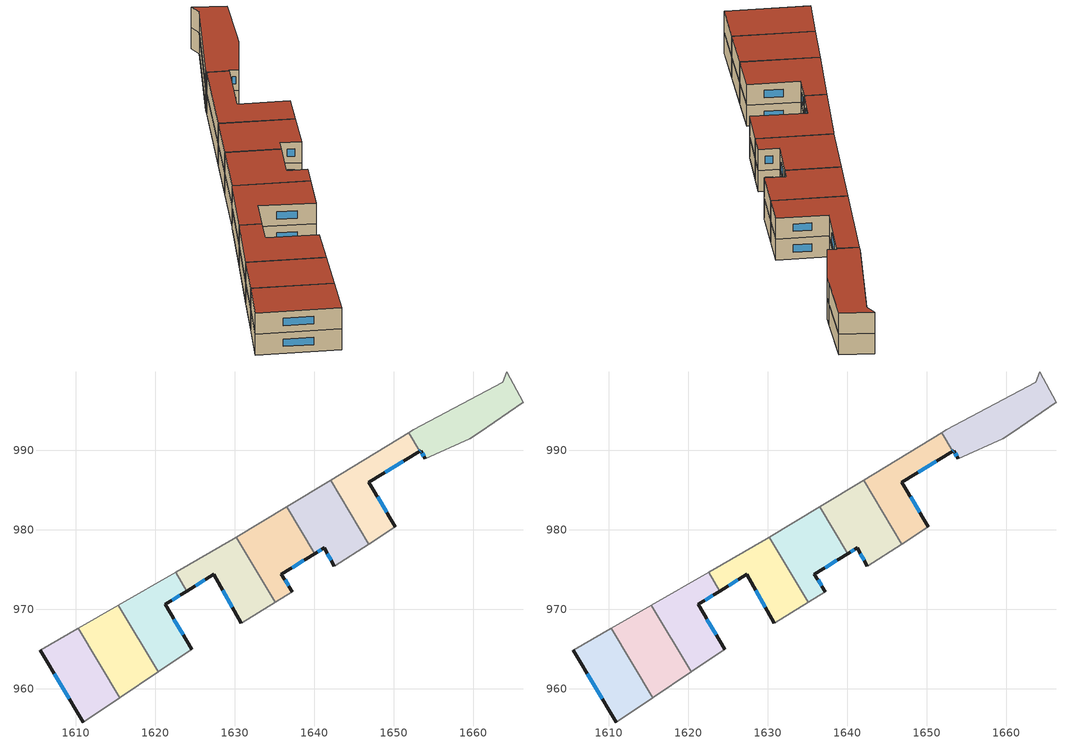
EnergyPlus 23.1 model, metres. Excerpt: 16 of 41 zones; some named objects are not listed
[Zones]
13c60875a803e164_F3_dwelling_0
 floor to 13c60875a803e164_F2_dwelling_0 (EU_floor_Construction): 1610.36,967.62 1615.56,958.9 1610.94,955.79 1605.52,964.84 z9
 wall outside (EU_wall_Construction): 1605.52,964.84 1610.94,955.79 z9:12
 wall to 13c60875a803e164_F3_dwelling_1 (EU_wall_Construction): 1615.56,958.9 1610.36,967.62 z9:12
 wall adiabatic (EU_wall_Construction): 1610.94,955.79 1615.56,958.9 / 1610.36,967.62 1605.52,964.84 z9:12
 window (EU_Window_Construction): 1607.29,961.89 1609.18,958.73 z9.98:11.02
13c60875a803e164_F3_dwelling_1
 floor to 13c60875a803e164_F2_dwelling_1 (EU_floor_Construction): 1615.38,970.51 1620.37,962.14 1615.56,958.9 1610.36,967.62 z9
 wall to 13c60875a803e164_F3_dwelling_2 (EU_wall_Construction): 1620.37,962.14 1615.38,970.51 z9:12
 wall adiabatic (EU_wall_Construction): 1615.56,958.9 1620.37,962.14 / 1615.38,970.51 1610.36,967.62 z9:12
13c60875a803e164_F3_dwelling_2
 floor to 13c60875a803e164_F2_dwelling_2 (EU_floor_Construction): 1622.57,974.64 1623.98,972.28 1621.27,970.6 1624.58,964.98 1620.37,962.14 1615.38,970.51 z9
 wall outside (EU_wall_Construction): 1624.58,964.98 1621.27,970.6 1623.98,972.28 z9:12
 wall adiabatic (EU_wall_Construction): 1622.57,974.64 1615.38,970.51 / 1620.37,962.14 1624.58,964.98 z9:12
 wall to 13c60875a803e164_F3_dwelling_3 (EU_wall_Construction): 1623.98,972.28 1622.57,974.64 z9:12
 window (EU_Window_Construction): 1622.15,971.14 1623.1,971.73 / 1623.51,966.81 1622.35,968.77 z9.98:11.02
13c60875a803e164_F3_dwelling_3
 floor to 13c60875a803e164_F2_dwelling_3 (EU_floor_Construction): 1630.19,979.04 1635.08,970.86 1630.83,968.22 1627.35,974.38 1623.98,972.28 1622.57,974.64 1629.87,978.85 z9
 wall outside (EU_wall_Construction): 1623.98,972.28 1627.35,974.38 1630.83,968.22 z9:12
 wall adiabatic (EU_wall_Construction): 1630.19,979.04 1629.87,978.85 1622.57,974.64 / 1630.83,968.22 1635.08,970.86 z9:12
 wall to 13c60875a803e164_F3_dwelling_4 (EU_wall_Construction): 1635.08,970.86 1630.19,979.04 z9:12
 window (EU_Window_Construction): 1628.49,972.37 1629.7,970.22 / 1625.08,972.96 1626.26,973.69 z9.98:11.02
13c60875a803e164_F3_dwelling_4
 floor to 13c60875a803e164_F2_dwelling_4 (EU_floor_Construction): 1636.51,982.88 1640.04,976.97 1635.87,974.41 1637.24,972.21 1635.08,970.86 1630.19,979.04 z9
 wall outside (EU_wall_Construction): 1637.24,972.21 1635.87,974.41 1640.04,976.97 z9:12
 wall adiabatic (EU_wall_Construction): 1636.51,982.88 1630.19,979.04 / 1635.08,970.86 1637.24,972.21 z9:12
 wall to 13c60875a803e164_F3_dwelling_5 (EU_wall_Construction): 1640.04,976.97 1636.51,982.88 z9:12
 window (EU_Window_Construction): 1637.23,975.24 1638.69,976.14 / 1636.8,972.92 1636.32,973.69 z9.98:11.02
13c60875a803e164_F3_dwelling_5
 floor to 13c60875a803e164_F2_dwelling_5 (EU_floor_Construction): 1642.04,986.24 1646.85,978.19 1642.52,975.39 1641.24,977.71 1640.04,976.97 1636.51,982.88 z9
 wall outside (EU_wall_Construction): 1640.04,976.97 1641.24,977.71 1642.52,975.39 z9:12
 wall adiabatic (EU_wall_Construction): 1642.04,986.24 1636.51,982.88 / 1642.52,975.39 1646.85,978.19 z9:12
 wall to 13c60875a803e164_F3_dwelling_6 (EU_wall_Construction): 1646.85,978.19 1642.04,986.24 z9:12
 window (EU_Window_Construction): 1641.66,976.95 1642.11,976.14 / 1640.43,977.21 1640.85,977.47 z9.98:11.02
13c60875a803e164_F3_dwelling_6
 floor to 13c60875a803e164_F2_dwelling_6 (EU_floor_Construction): 1651.84,992.2 1653.24,989.86 1646.87,985.97 1650.19,980.37 1646.85,978.19 1642.04,986.24 z9
 wall outside (EU_wall_Construction): 1650.19,980.37 1646.87,985.97 1653.24,989.86 z9:12
 wall adiabatic (EU_wall_Construction): 1646.85,978.19 1650.19,980.37 / 1651.84,992.2 1642.04,986.24 z9:12
 wall to 13c60875a803e164_F3_dwelling_7 (EU_wall_Construction): 1653.24,989.86 1651.84,992.2 z9:12
 window (EU_Window_Construction): 1649.11,982.19 1647.95,984.15 / 1648.94,987.23 1651.17,988.59 z9.98:11.02
13c60875a803e164_F3_dwelling_7
 floor to 13c60875a803e164_F2_dwelling_7 (EU_floor_Construction): 1664.21,999.86 1666.23,995.99 1660.79,992.27 1659.52,991.45 1653.96,988.9 1653.38,989.95 1653.24,989.86 1651.84,992.2 1652.43,992.56 1663.68,998.51 z9
 wall outside (EU_wall_Construction): 1653.24,989.86 1653.38,989.95 1653.96,988.9 z9:12
 wall adiabatic (EU_wall_Construction): 1653.96,988.9 1659.52,991.45 1660.79,992.27 1666.23,995.99 1664.21,999.86 1663.68,998.51 1652.43,992.56 1651.84,992.2 z9:12
 window (EU_Window_Construction): 1653.57,989.61 1653.77,989.24 / 1653.29,989.89 1653.34,989.92 z9.98:11.02
13c60875a803e164_F4_dwelling_0
 floor to 13c60875a803e164_F3_dwelling_0 (EU_floor_Construction): 1610.36,967.62 1615.56,958.9 1610.94,955.79 1605.52,964.84 z12
 wall outside (EU_wall_Construction): 1605.52,964.84 1610.94,955.79 z12:15
 wall to 13c60875a803e164_F4_dwelling_1 (EU_wall_Construction): 1615.56,958.9 1610.36,967.62 z12:15
 wall adiabatic (EU_wall_Construction): 1610.94,955.79 1615.56,958.9 / 1610.36,967.62 1605.52,964.84 z12:15
 window (EU_Window_Construction): 1607.29,961.89 1609.18,958.73 z12.98:14.02
 roof outside (EU_roof_Construction): 1615.56,958.9 1610.36,967.62 1605.52,964.84 1610.94,955.79 z15
13c60875a803e164_F4_dwelling_1
 floor to 13c60875a803e164_F3_dwelling_1 (EU_floor_Construction): 1615.38,970.51 1620.37,962.14 1615.56,958.9 1610.36,967.62 z12
 wall to 13c60875a803e164_F4_dwelling_2 (EU_wall_Construction): 1620.37,962.14 1615.38,970.51 z12:15
 wall adiabatic (EU_wall_Construction): 1615.56,958.9 1620.37,962.14 / 1615.38,970.51 1610.36,967.62 z12:15
 roof outside (EU_roof_Construction): 1620.37,962.14 1615.38,970.51 1610.36,967.62 1615.56,958.9 z15
13c60875a803e164_F4_dwelling_2
 floor to 13c60875a803e164_F3_dwelling_2 (EU_floor_Construction): 1622.57,974.64 1623.98,972.28 1621.27,970.6 1624.58,964.98 1620.37,962.14 1615.38,970.51 z12
 wall outside (EU_wall_Construction): 1624.58,964.98 1621.27,970.6 1623.98,972.28 z12:15
 wall adiabatic (EU_wall_Construction): 1622.57,974.64 1615.38,970.51 / 1620.37,962.14 1624.58,964.98 z12:15
 wall to 13c60875a803e164_F4_dwelling_3 (EU_wall_Construction): 1623.98,972.28 1622.57,974.64 z12:15
 window (EU_Window_Construction): 1622.15,971.14 1623.1,971.73 / 1623.51,966.81 1622.35,968.77 z12.98:14.02
 roof outside (EU_roof_Construction): 1624.58,964.98 1621.27,970.6 1623.98,972.28 1622.57,974.64 1615.38,970.51 1620.37,962.14 z15
13c60875a803e164_F4_dwelling_3
 floor to 13c60875a803e164_F3_dwelling_3 (EU_floor_Construction): 1630.19,979.04 1635.08,970.86 1630.83,968.22 1627.35,974.38 1623.98,972.28 1622.57,974.64 1629.87,978.85 z12
 wall outside (EU_wall_Construction): 1623.98,972.28 1627.35,974.38 1630.83,968.22 z12:15
 wall adiabatic (EU_wall_Construction): 1630.19,979.04 1629.87,978.85 1622.57,974.64 / 1630.83,968.22 1635.08,970.86 z12:15
 wall to 13c60875a803e164_F4_dwelling_4 (EU_wall_Construction): 1635.08,970.86 1630.19,979.04 z12:15
 window (EU_Window_Construction): 1628.49,972.37 1629.7,970.22 / 1625.08,972.96 1626.26,973.69 z12.98:14.02
 roof outside (EU_roof_Construction): 1635.08,970.86 1630.19,979.04 1629.87,978.85 1622.57,974.64 1623.98,972.28 1627.35,974.38 1630.83,968.22 z15
13c60875a803e164_F4_dwelling_4
 floor to 13c60875a803e164_F3_dwelling_4 (EU_floor_Construction): 1636.51,982.88 1640.04,976.97 1635.87,974.41 1637.24,972.21 1635.08,970.86 1630.19,979.04 z12
 wall outside (EU_wall_Construction): 1637.24,972.21 1635.87,974.41 1640.04,976.97 z12:15
 wall adiabatic (EU_wall_Construction): 1636.51,982.88 1630.19,979.04 / 1635.08,970.86 1637.24,972.21 z12:15
 wall to 13c60875a803e164_F4_dwelling_5 (EU_wall_Construction): 1640.04,976.97 1636.51,982.88 z12:15
 window (EU_Window_Construction): 1637.23,975.24 1638.69,976.14 / 1636.8,972.92 1636.32,973.69 z12.98:14.02
 roof outside (EU_roof_Construction): 1637.24,972.21 1635.87,974.41 1640.04,976.97 1636.51,982.88 1630.19,979.04 1635.08,970.86 z15
13c60875a803e164_F4_dwelling_5
 floor to 13c60875a803e164_F3_dwelling_5 (EU_floor_Construction): 1642.04,986.24 1646.85,978.19 1642.52,975.39 1641.24,977.71 1640.04,976.97 1636.51,982.88 z12
 wall outside (EU_wall_Construction): 1640.04,976.97 1641.24,977.71 1642.52,975.39 z12:15
 wall adiabatic (EU_wall_Construction): 1642.04,986.24 1636.51,982.88 / 1642.52,975.39 1646.85,978.19 z12:15
 wall to 13c60875a803e164_F4_dwelling_6 (EU_wall_Construction): 1646.85,978.19 1642.04,986.24 z12:15
 window (EU_Window_Construction): 1641.66,976.95 1642.11,976.14 / 1640.43,977.21 1640.85,977.47 z12.98:14.02
 roof outside (EU_roof_Construction): 1646.85,978.19 1642.04,986.24 1636.51,982.88 1640.04,976.97 1641.24,977.71 1642.52,975.39 z15
13c60875a803e164_F4_dwelling_6
 floor to 13c60875a803e164_F3_dwelling_6 (EU_floor_Construction): 1651.84,992.2 1653.24,989.86 1646.87,985.97 1650.19,980.37 1646.85,978.19 1642.04,986.24 z12
 wall outside (EU_wall_Construction): 1650.19,980.37 1646.87,985.97 1653.24,989.86 z12:15
 wall adiabatic (EU_wall_Construction): 1646.85,978.19 1650.19,980.37 / 1651.84,992.2 1642.04,986.24 z12:15
 wall to 13c60875a803e164_F4_dwelling_7 (EU_wall_Construction): 1653.24,989.86 1651.84,992.2 z12:15
 window (EU_Window_Construction): 1649.11,982.19 1647.95,984.15 / 1648.94,987.23 1651.17,988.59 z12.98:14.02
 roof outside (EU_roof_Construction): 1650.19,980.37 1646.87,985.97 1653.24,989.86 1651.84,992.2 1642.04,986.24 1646.85,978.19 z15
13c60875a803e164_F4_dwelling_7
 floor to 13c60875a803e164_F3_dwelling_7 (EU_floor_Construction): 1664.21,999.86 1666.23,995.99 1660.79,992.27 1659.52,991.45 1653.96,988.9 1653.38,989.95 1653.24,989.86 1651.84,992.2 1652.43,992.56 1663.68,998.51 z12
 wall outside (EU_wall_Construction): 1653.24,989.86 1653.38,989.95 1653.96,988.9 z12:15
 wall adiabatic (EU_wall_Construction): 1653.96,988.9 1659.52,991.45 1660.79,992.27 1666.23,995.99 1664.21,999.86 1663.68,998.51 1652.43,992.56 1651.84,992.2 z12:15
 window (EU_Window_Construction): 1653.57,989.61 1653.77,989.24 / 1653.29,989.89 1653.34,989.92 z12.98:14.02
 roof outside (EU_roof_Construction): 1660.79,992.27 1666.23,995.99 1664.21,999.86 1663.68,998.51 1652.43,992.56 1651.84,992.2 1653.24,989.86 1653.38,989.95 1653.96,988.9 1659.52,991.45 z15
[Building]
EU S2 Campaign: North Axis=0; Terrain=City; Solar Distribution=FullExterior
[Site:Location]
Bologna: Latitude=44.5; Longitude=11.25; Time Zone=1; Elevation=37
[SizingPeriod:WeatherFileDays]
AnnualSizingPeriod: Begin Month=1; Begin Day of Month=1; End Month=12; End Day of Month=31; Day of Week for Start Day=Monday; Use Weather File Daylight Saving Period=No; Use Weather File Rain and Snow Indicators=No
[MATERIAL]
EU_InternalMass_Material: Roughness=MediumRough; Thickness=0.1; Conductivity=1; Density=1800; Specific Heat=900; Thermal Absorptance=0.9; Solar Absorptance=0.7; Visible Absorptance=0.7
[MATERIAL:NOMASS] Roughness=MediumRough; Thermal Absorptance=0.9; Solar Absorptance=0.7; Visible Absorptance=0.7
Name | Thermal Resistance
EU_wall_NoMass | 0.905828
EU_roof_NoMass | 0.37593
EU_floor_NoMass | 0.67114
[WINDOWMATERIAL:SIMPLEGLAZINGSYSTEM]
EU_Window_SimpleGlazing: UFactor=4.52486; Solar Heat Gain Coefficient=0.85; Visible Transmittance=0.85
[CONSTRUCTION]
EU_wall_Construction: EU_wall_NoMass
EU_roof_Construction: EU_roof_NoMass
EU_floor_Construction: EU_floor_NoMass
EU_Window_Construction: EU_Window_SimpleGlazing
EU_InternalMass_Construction: EU_InternalMass_Material
[ZONE] Type=1; Multiplier=1; Ceiling Height=autocalculate; Floor Area=autocalculate; Part of Total Floor Area=Yes
Name | Volume
13c60875a803e164_F3_dwelling_0; 13c60875a803e164_F4_dwelling_0 | 172.928
13c60875a803e164_F3_dwelling_1; 13c60875a803e164_F4_dwelling_1 | 172.924
13c60875a803e164_F3_dwelling_2; 13c60875a803e164_F4_dwelling_2 | 172.927
13c60875a803e164_F3_dwelling_3; 13c60875a803e164_F4_dwelling_3 | 172.919
13c60875a803e164_F3_dwelling_4; 13c60875a803e164_F4_dwelling_4 | 172.921
13c60875a803e164_F3_dwelling_5; 13c60875a803e164_F4_dwelling_5 | 172.929
13c60875a803e164_F3_dwelling_6; 13c60875a803e164_F4_dwelling_6 | 172.942
13c60875a803e164_F3_dwelling_7; 13c60875a803e164_F4_dwelling_7 | 172.926
[INTERNALMASS] Construction=EU_InternalMass_Construction
Name | Zone or ZoneList | Surface Area
13c60875a803e164_F3_dwelling_0_EU_InternalMass | 13c60875a803e164_F3_dwelling_0 | 57.6426
13c60875a803e164_F3_dwelling_1_EU_InternalMass | 13c60875a803e164_F3_dwelling_1 | 57.6413
13c60875a803e164_F3_dwelling_2_EU_InternalMass | 13c60875a803e164_F3_dwelling_2 | 57.6422
13c60875a803e164_F3_dwelling_3_EU_InternalMass | 13c60875a803e164_F3_dwelling_3 | 57.6394
13c60875a803e164_F3_dwelling_4_EU_InternalMass | 13c60875a803e164_F3_dwelling_4 | 57.6405
13c60875a803e164_F3_dwelling_5_EU_InternalMass | 13c60875a803e164_F3_dwelling_5 | 57.6431
13c60875a803e164_F3_dwelling_6_EU_InternalMass | 13c60875a803e164_F3_dwelling_6 | 57.6477
13c60875a803e164_F3_dwelling_7_EU_InternalMass | 13c60875a803e164_F3_dwelling_7 | 57.6421
13c60875a803e164_F4_dwelling_0_EU_InternalMass | 13c60875a803e164_F4_dwelling_0 | 57.6426
13c60875a803e164_F4_dwelling_1_EU_InternalMass | 13c60875a803e164_F4_dwelling_1 | 57.6413
13c60875a803e164_F4_dwelling_2_EU_InternalMass | 13c60875a803e164_F4_dwelling_2 | 57.6422
13c60875a803e164_F4_dwelling_3_EU_InternalMass | 13c60875a803e164_F4_dwelling_3 | 57.6394
13c60875a803e164_F4_dwelling_4_EU_InternalMass | 13c60875a803e164_F4_dwelling_4 | 57.6405
13c60875a803e164_F4_dwelling_5_EU_InternalMass | 13c60875a803e164_F4_dwelling_5 | 57.6431
13c60875a803e164_F4_dwelling_6_EU_InternalMass | 13c60875a803e164_F4_dwelling_6 | 57.6477
13c60875a803e164_F4_dwelling_7_EU_InternalMass | 13c60875a803e164_F4_dwelling_7 | 57.6421
[OTHEREQUIPMENT] Fuel Type=Electricity; Design Level Calculation Method=Watts/Area; Power per Zone Floor Area=1; Fraction Latent=0; Fraction Radiant=0; Fraction Lost=0; Carbon Dioxide Generation Rate=0; EndUse Subcategory=EU_Step8_InternalGains
Name | Zone or ZoneList or Space or SpaceList | Schedule
EU_Step8_InternalGain_13c60875a803e164_F3_dwelling_0_f000 | 13c60875a803e164_F3_dwelling_0 | EU_Step8_GainSchedule_13c60875a803e164_F3_dwelling_0_f000
EU_Step8_InternalGain_13c60875a803e164_F3_dwelling_1_f000 | 13c60875a803e164_F3_dwelling_1 | EU_Step8_GainSchedule_13c60875a803e164_F3_dwelling_1_f000
EU_Step8_InternalGain_13c60875a803e164_F3_dwelling_2_f000 | 13c60875a803e164_F3_dwelling_2 | EU_Step8_GainSchedule_13c60875a803e164_F3_dwelling_2_f000
EU_Step8_InternalGain_13c60875a803e164_F3_dwelling_3_f000 | 13c60875a803e164_F3_dwelling_3 | EU_Step8_GainSchedule_13c60875a803e164_F3_dwelling_3_f000
EU_Step8_InternalGain_13c60875a803e164_F3_dwelling_4_f000 | 13c60875a803e164_F3_dwelling_4 | EU_Step8_GainSchedule_13c60875a803e164_F3_dwelling_4_f000
EU_Step8_InternalGain_13c60875a803e164_F3_dwelling_5_f000 | 13c60875a803e164_F3_dwelling_5 | EU_Step8_GainSchedule_13c60875a803e164_F3_dwelling_5_f000
EU_Step8_InternalGain_13c60875a803e164_F3_dwelling_6_f000 | 13c60875a803e164_F3_dwelling_6 | EU_Step8_GainSchedule_13c60875a803e164_F3_dwelling_6_f000
EU_Step8_InternalGain_13c60875a803e164_F3_dwelling_7_f000 | 13c60875a803e164_F3_dwelling_7 | EU_Step8_GainSchedule_13c60875a803e164_F3_dwelling_7_f000
EU_Step8_InternalGain_13c60875a803e164_F4_dwelling_0_f000 | 13c60875a803e164_F4_dwelling_0 | EU_Step8_GainSchedule_13c60875a803e164_F4_dwelling_0_f000
EU_Step8_InternalGain_13c60875a803e164_F4_dwelling_1_f000 | 13c60875a803e164_F4_dwelling_1 | EU_Step8_GainSchedule_13c60875a803e164_F4_dwelling_1_f000
EU_Step8_InternalGain_13c60875a803e164_F4_dwelling_2_f000 | 13c60875a803e164_F4_dwelling_2 | EU_Step8_GainSchedule_13c60875a803e164_F4_dwelling_2_f000
EU_Step8_InternalGain_13c60875a803e164_F4_dwelling_3_f000 | 13c60875a803e164_F4_dwelling_3 | EU_Step8_GainSchedule_13c60875a803e164_F4_dwelling_3_f000
EU_Step8_InternalGain_13c60875a803e164_F4_dwelling_4_f000 | 13c60875a803e164_F4_dwelling_4 | EU_Step8_GainSchedule_13c60875a803e164_F4_dwelling_4_f000
EU_Step8_InternalGain_13c60875a803e164_F4_dwelling_5_f000 | 13c60875a803e164_F4_dwelling_5 | EU_Step8_GainSchedule_13c60875a803e164_F4_dwelling_5_f000
EU_Step8_InternalGain_13c60875a803e164_F4_dwelling_6_f000 | 13c60875a803e164_F4_dwelling_6 | EU_Step8_GainSchedule_13c60875a803e164_F4_dwelling_6_f000
EU_Step8_InternalGain_13c60875a803e164_F4_dwelling_7_f000 | 13c60875a803e164_F4_dwelling_7 | EU_Step8_GainSchedule_13c60875a803e164_F4_dwelling_7_f000
[ZONEVENTILATION:DESIGNFLOWRATE] Schedule=EU_AlwaysOn; Design Flow Rate Calculation Method=AirChanges/Hour; Air Changes per Hour=0.73129; Ventilation Type=Natural; Fan Pressure Rise=0; Fan Total Efficiency=1; Constant Term Coefficient=1; Temperature Term Coefficient=0; Velocity Term Coefficient=0; Velocity Squared Term Coefficient=0; Minimum Indoor Temperature=-100; Maximum Indoor Temperature=100; Delta Temperature=-100; Minimum Outdoor Temperature=-100; Maximum Outdoor Temperature=100; Maximum Wind Speed=40
Name | Zone or ZoneList or Space or SpaceList
EU_ConstantAir_13c60875a803e164_F3_dwelling_0 | 13c60875a803e164_F3_dwelling_0
EU_ConstantAir_13c60875a803e164_F3_dwelling_1 | 13c60875a803e164_F3_dwelling_1
EU_ConstantAir_13c60875a803e164_F3_dwelling_2 | 13c60875a803e164_F3_dwelling_2
EU_ConstantAir_13c60875a803e164_F3_dwelling_3 | 13c60875a803e164_F3_dwelling_3
EU_ConstantAir_13c60875a803e164_F3_dwelling_4 | 13c60875a803e164_F3_dwelling_4
EU_ConstantAir_13c60875a803e164_F3_dwelling_5 | 13c60875a803e164_F3_dwelling_5
EU_ConstantAir_13c60875a803e164_F3_dwelling_6 | 13c60875a803e164_F3_dwelling_6
EU_ConstantAir_13c60875a803e164_F3_dwelling_7 | 13c60875a803e164_F3_dwelling_7
EU_ConstantAir_13c60875a803e164_F4_dwelling_0 | 13c60875a803e164_F4_dwelling_0
EU_ConstantAir_13c60875a803e164_F4_dwelling_1 | 13c60875a803e164_F4_dwelling_1
EU_ConstantAir_13c60875a803e164_F4_dwelling_2 | 13c60875a803e164_F4_dwelling_2
EU_ConstantAir_13c60875a803e164_F4_dwelling_3 | 13c60875a803e164_F4_dwelling_3
EU_ConstantAir_13c60875a803e164_F4_dwelling_4 | 13c60875a803e164_F4_dwelling_4
EU_ConstantAir_13c60875a803e164_F4_dwelling_5 | 13c60875a803e164_F4_dwelling_5
EU_ConstantAir_13c60875a803e164_F4_dwelling_6 | 13c60875a803e164_F4_dwelling_6
EU_ConstantAir_13c60875a803e164_F4_dwelling_7 | 13c60875a803e164_F4_dwelling_7
[HVACTEMPLATE:ZONE:IDEALLOADSAIRSYSTEM] System Availability Schedule=EU_AlwaysOn; Maximum Heating Supply Air Temperature=50; Minimum Cooling Supply Air Temperature=13; Maximum Heating Supply Air Humidity Ratio=0.0156; Minimum Cooling Supply Air Humidity Ratio=0.0077; Heating Limit=NoLimit; Cooling Limit=NoLimit; Heating Availability Schedule=EU_AlwaysOn; Cooling Availability Schedule=EU_CoolingOff; Dehumidification Control Type=ConstantSensibleHeatRatio; Cooling Sensible Heat Ratio=0.7; Dehumidification Setpoint=60; Humidification Control Type=None; Humidification Setpoint=30; Outdoor Air Method=None; Outdoor Air Flow Rate per Person=0.00944; Outdoor Air Flow Rate per Zone Floor Area=0; Outdoor Air Flow Rate per Zone=0; Demand Controlled Ventilation Type=None; Outdoor Air Economizer Type=NoEconomizer; Heat Recovery Type=None; Sensible Heat Recovery Effectiveness=0.7; Latent Heat Recovery Effectiveness=0.65
Name | Template Thermostat
13c60875a803e164_F3_dwelling_0 | EU_HeatOnly_13c60875a803e164_F3_dwelling_0
13c60875a803e164_F3_dwelling_1 | EU_HeatOnly_13c60875a803e164_F3_dwelling_1
13c60875a803e164_F3_dwelling_2 | EU_HeatOnly_13c60875a803e164_F3_dwelling_2
13c60875a803e164_F3_dwelling_3 | EU_HeatOnly_13c60875a803e164_F3_dwelling_3
13c60875a803e164_F3_dwelling_4 | EU_HeatOnly_13c60875a803e164_F3_dwelling_4
13c60875a803e164_F3_dwelling_5 | EU_HeatOnly_13c60875a803e164_F3_dwelling_5
13c60875a803e164_F3_dwelling_6 | EU_HeatOnly_13c60875a803e164_F3_dwelling_6
13c60875a803e164_F3_dwelling_7 | EU_HeatOnly_13c60875a803e164_F3_dwelling_7
13c60875a803e164_F4_dwelling_0 | EU_HeatOnly_13c60875a803e164_F4_dwelling_0
13c60875a803e164_F4_dwelling_1 | EU_HeatOnly_13c60875a803e164_F4_dwelling_1
13c60875a803e164_F4_dwelling_2 | EU_HeatOnly_13c60875a803e164_F4_dwelling_2
13c60875a803e164_F4_dwelling_3 | EU_HeatOnly_13c60875a803e164_F4_dwelling_3
13c60875a803e164_F4_dwelling_4 | EU_HeatOnly_13c60875a803e164_F4_dwelling_4
13c60875a803e164_F4_dwelling_5 | EU_HeatOnly_13c60875a803e164_F4_dwelling_5
13c60875a803e164_F4_dwelling_6 | EU_HeatOnly_13c60875a803e164_F4_dwelling_6
13c60875a803e164_F4_dwelling_7 | EU_HeatOnly_13c60875a803e164_F4_dwelling_7
[SIZING:ZONE] Zone Cooling Design Supply Air Temperature Input Method=SupplyAirTemperature; Zone Cooling Design Supply Air Temperature=13; Zone Heating Design Supply Air Temperature Input Method=SupplyAirTemperature; Zone Heating Design Supply Air Temperature=50; Zone Cooling Design Supply Air Humidity Ratio=0.008; Zone Heating Design Supply Air Humidity Ratio=0.008; Cooling Design Air Flow Method=DesignDay; Cooling Design Air Flow Rate=0; Cooling Minimum Air Flow per Zone Floor Area=0.000762; Cooling Minimum Air Flow=0; Cooling Minimum Air Flow Fraction=0.2; Heating Design Air Flow Method=DesignDay; Heating Design Air Flow Rate=0; Heating Maximum Air Flow per Zone Floor Area=0.002032; Heating Maximum Air Flow=0.141576; Heating Maximum Air Flow Fraction=0.3; Account for Dedicated Outdoor Air System=No; Dedicated Outdoor Air System Control Strategy=NeutralSupplyAir; Dedicated Outdoor Air Low Setpoint Temperature for Design=autosize; Dedicated Outdoor Air High Setpoint Temperature for Design=autosize; Zone Load Sizing Method=Sensible Load Only No Latent Load; Zone Latent Cooling Design Supply Air Humidity Ratio Input Method=HumidityRatioDifference; Zone Cooling Design Supply Air Humidity Ratio Difference=0.005; Zone Latent Heating Design Supply Air Humidity Ratio Input Method=HumidityRatioDifference; Zone Humidification Design Supply Air Humidity Ratio Difference=0.005
13c60875a803e164_F3_dwelling_0; 13c60875a803e164_F3_dwelling_1; 13c60875a803e164_F3_dwelling_2; 13c60875a803e164_F3_dwelling_3; 13c60875a803e164_F3_dwelling_4; 13c60875a803e164_F3_dwelling_5; 13c60875a803e164_F3_dwelling_6; 13c60875a803e164_F3_dwelling_7; 13c60875a803e164_F4_dwelling_0; 13c60875a803e164_F4_dwelling_1; 13c60875a803e164_F4_dwelling_2; 13c60875a803e164_F4_dwelling_3; 13c60875a803e164_F4_dwelling_4; 13c60875a803e164_F4_dwelling_5; 13c60875a803e164_F4_dwelling_6; 13c60875a803e164_F4_dwelling_7
[SCHEDULE:CONSTANT]
Name | Hourly Value
EU_AlwaysOn | 1
EU_CoolingOff | 0
[SCHEDULE:FILE] Column Number=1; Rows to Skip at Top=0; Number of Hours of Data=8760; Column Separator=Comma; Interpolate to Timestep=No; Minutes per Item=60; Adjust Schedule for Daylight Savings=Yes
Name | File
EU_Step8_GainSchedule_13c60875a803e164_F3_dwelling_0_f000 | ../../schedules/13c60875a803e164/13c60875a803e164_F3_dwelling_0_f000_gain.csv
EU_Step8_GainSchedule_13c60875a803e164_F3_dwelling_1_f000 | ../../schedules/13c60875a803e164/13c60875a803e164_F3_dwelling_1_f000_gain.csv
EU_Step8_GainSchedule_13c60875a803e164_F3_dwelling_2_f000 | ../../schedules/13c60875a803e164/13c60875a803e164_F3_dwelling_2_f000_gain.csv
EU_Step8_GainSchedule_13c60875a803e164_F3_dwelling_3_f000 | ../../schedules/13c60875a803e164/13c60875a803e164_F3_dwelling_3_f000_gain.csv
EU_Step8_GainSchedule_13c60875a803e164_F3_dwelling_4_f000 | ../../schedules/13c60875a803e164/13c60875a803e164_F3_dwelling_4_f000_gain.csv
EU_Step8_GainSchedule_13c60875a803e164_F3_dwelling_5_f000 | ../../schedules/13c60875a803e164/13c60875a803e164_F3_dwelling_5_f000_gain.csv
EU_Step8_GainSchedule_13c60875a803e164_F3_dwelling_6_f000 | ../../schedules/13c60875a803e164/13c60875a803e164_F3_dwelling_6_f000_gain.csv
EU_Step8_GainSchedule_13c60875a803e164_F3_dwelling_7_f000 | ../../schedules/13c60875a803e164/13c60875a803e164_F3_dwelling_7_f000_gain.csv
EU_Step8_GainSchedule_13c60875a803e164_F4_dwelling_0_f000 | ../../schedules/13c60875a803e164/13c60875a803e164_F4_dwelling_0_f000_gain.csv
EU_Step8_GainSchedule_13c60875a803e164_F4_dwelling_1_f000 | ../../schedules/13c60875a803e164/13c60875a803e164_F4_dwelling_1_f000_gain.csv
EU_Step8_GainSchedule_13c60875a803e164_F4_dwelling_2_f000 | ../../schedules/13c60875a803e164/13c60875a803e164_F4_dwelling_2_f000_gain.csv
EU_Step8_GainSchedule_13c60875a803e164_F4_dwelling_3_f000 | ../../schedules/13c60875a803e164/13c60875a803e164_F4_dwelling_3_f000_gain.csv
EU_Step8_GainSchedule_13c60875a803e164_F4_dwelling_4_f000 | ../../schedules/13c60875a803e164/13c60875a803e164_F4_dwelling_4_f000_gain.csv
EU_Step8_GainSchedule_13c60875a803e164_F4_dwelling_5_f000 | ../../schedules/13c60875a803e164/13c60875a803e164_F4_dwelling_5_f000_gain.csv
EU_Step8_GainSchedule_13c60875a803e164_F4_dwelling_6_f000 | ../../schedules/13c60875a803e164/13c60875a803e164_F4_dwelling_6_f000_gain.csv
EU_Step8_GainSchedule_13c60875a803e164_F4_dwelling_7_f000 | ../../schedules/13c60875a803e164/13c60875a803e164_F4_dwelling_7_f000_gain.csv
